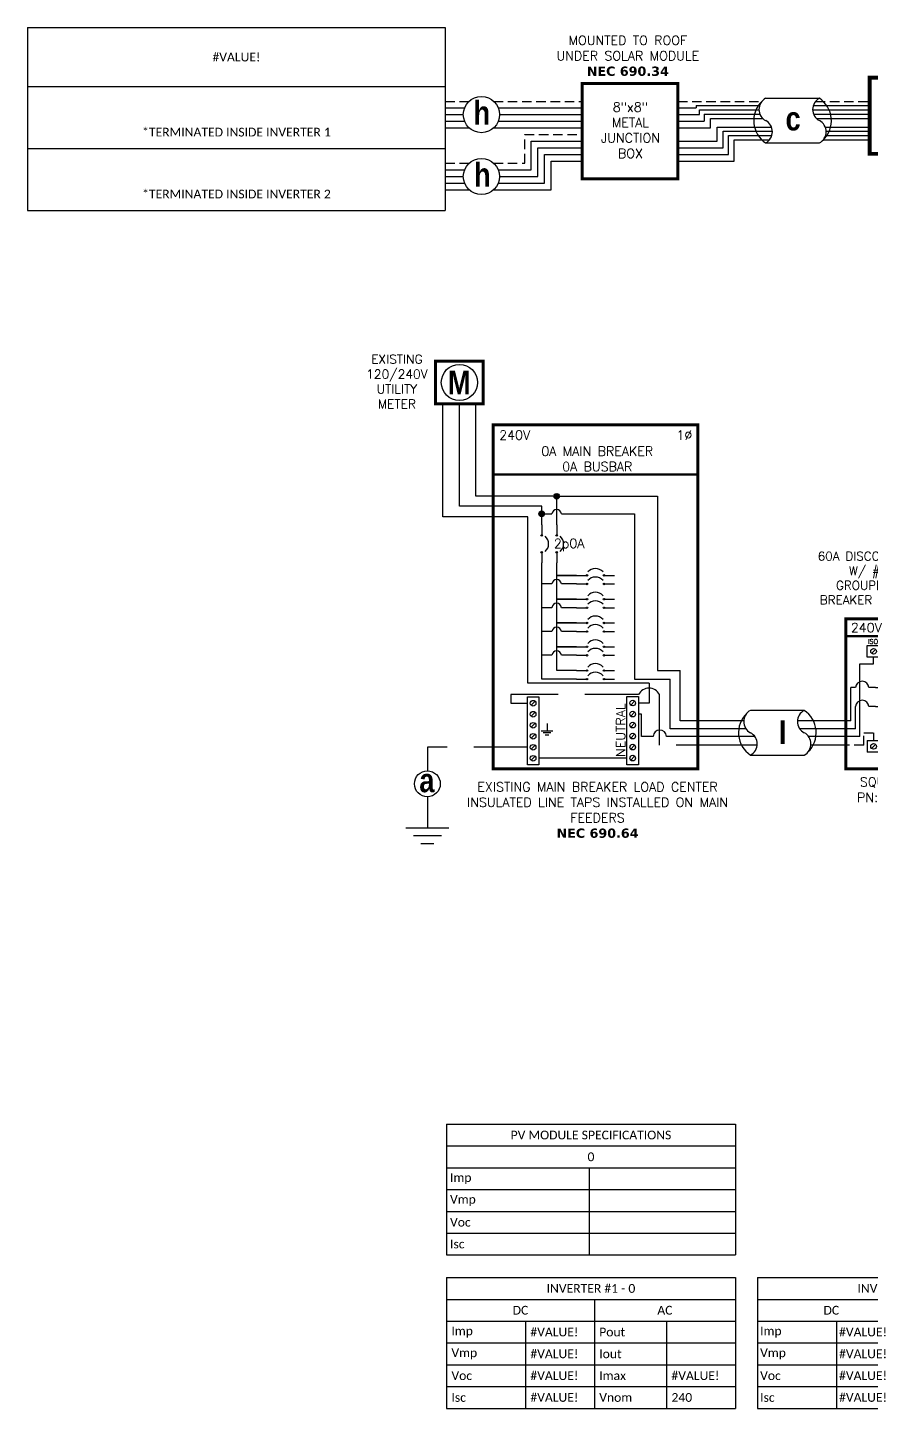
# Model space of a CAD drawing. Header units: feet. Extents: x 17804 to 18586, y 16033 to 16589.
# Drawn here: x 17804 to 18137, y 16033 to 16579 of the extents above; entities that cross this region are included whole.
import ezdxf

# ---------------------------------------------------------------- set-up
doc = ezdxf.new("R2010")
doc.units = ezdxf.units.FT
doc.header["$MEASUREMENT"] = 0
doc.linetypes.add('HIDDEN', pattern=[0.375, 0.25, -0.125])
for name, color, linetype in [('ONE LINE BLOCKS', 7, 'Continuous'), ('TABLES', 7, 'Continuous'), ('TEXT', 7, 'Continuous'), ('Z - TITLEBLOCK TXT', 7, 'Continuous')]:
    doc.layers.add(name, color=color, linetype=linetype)
doc.styles.add('ONE LINE TXT', font='techb___.ttf')
doc.styles.get("Standard").update_dxf_attribs({"font": 'simplex.shx'})

# ---------------------------------------------------------------- blocks, each defined once
blk = doc.blocks.new('*T17')
at = {"layer": 'Z - TITLEBLOCK TXT', "color": 0, "lineweight": -2, "transparency": 16777216}
for p, q in [((0, 0), (165.11, 0)), ((0, 0), (0, -72.27)), ((165.11, 0), (165.11, -72.27)), ((0, -23.32), (165.11, -23.32)), ((0, -47.8), (165.11, -47.8)), ((0, -72.27), (165.11, -72.27))]:
    blk.add_line(p, q, dxfattribs=at)
at = {"layer": 'Z - TITLEBLOCK TXT', "color": 0, "linetype": 'Continuous', "transparency": 16777216, "char_height": 3.4544, "width": 156.9097, "attachment_point": 5}
for s, insert in [('{\\fCalibri|b0|i0|c0;#VALUE!', (82.56, -11.66)), ('{\\fCalibri|b0|i0|c0;^J^J*TERMINATED INSIDE INVERTER 1', (82.56, -35.56)), ('{\\fCalibri|b0|i0|c0;^J^J*TERMINATED INSIDE INVERTER 2', (82.56, -60.03))]:
    blk.add_mtext(s, dxfattribs=dict(at, insert=insert))
blk = doc.blocks.new('M_MAIN DISCONNECT')
at = {"color": 253, "linetype": 'Continuous'}
for p, q in [((10.94, -17.67), (10.94, -15.06)), ((32.69, -17.67), (32.69, -15.06)), ((5.45, -46.43), (5.45, -17.67)), ((5.45, -17.67), (10.94, -17.67)), ((38.18, -17.67), (32.69, -17.67)), ((38.18, -46.43), (38.18, -17.67)), ((5.45, -46.43), (-9.78, -46.43)), ((38.18, -46.43), (53.41, -46.43))]:
    blk.add_line(p, q, dxfattribs=at)
at = {"color": 7, "linetype": 'Continuous'}
for p, q in [((1.95, -40.22), (1.95, -27.1)), ((3.81, -27.1), (1.95, -27.1)), ((11.72, -27.1), (9.09, -27.1)), ((31.91, -27.1), (34.54, -27.1)), ((39.82, -27.1), (41.69, -27.1)), ((41.69, -40.22), (41.69, -27.1)), ((1.95, -40.22), (-9.78, -40.22)), ((41.69, -40.22), (53.41, -40.22))]:
    blk.add_line(p, q, dxfattribs=at)
at = {"color": 1, "linetype": 'Continuous'}
for p, q in [((21.88, -27.1), (23.12, -27.1)), ((25.67, -27.11), (26.91, -27.11)), ((21.88, -34.64), (23.12, -34.64)), ((25.67, -34.64), (26.91, -34.64))]:
    blk.add_line(p, q, dxfattribs=at)
at = {"color": 10, "linetype": 'Continuous'}
for p, q in [((3.81, -43.39), (3.81, -34.64)), ((11.72, -34.64), (9.09, -34.64)), ((31.91, -34.64), (34.54, -34.64)), ((39.82, -43.39), (39.82, -34.64)), ((3.81, -43.39), (-9.78, -43.39)), ((39.82, -43.39), (53.41, -43.39))]:
    blk.add_line(p, q, dxfattribs=at)
at = {"color": 7, "linetype": 'Continuous'}
for centre in [(6.45, -27.26), (37.18, -27.26)]:
    blk.add_arc(centre, 2.64, 3.2819, 176.7181, dxfattribs=at)
at = {"color": 10, "linetype": 'Continuous'}
for centre in [(6.45, -34.79), (37.18, -34.79)]:
    blk.add_arc(centre, 2.64, 3.2819, 176.7181, dxfattribs=at)
at = {"color": 1, "linetype": 'Continuous'}
for points in [[(23.12, -27.1), (23.5, -26.34), (24.4, -27.87), (25.22, -26.34), (25.67, -27.11)], [(23.12, -34.64), (23.5, -33.88), (24.4, -35.4), (25.22, -33.88), (25.67, -34.64)]]:
    blk.add_spline(points, degree=3, dxfattribs=at)
at = {"layer": 'ONE LINE BLOCKS', "lineweight": 50}
blk.add_line((0, -6.77), (43.61, -6.77), dxfattribs=at)
at = {"layer": 'ONE LINE BLOCKS', "lineweight": 50, "const_width": 1.19}
blk.add_lwpolyline([(0, -59.17), (0, 0), (43.61, 0), (43.61, -59.17)], close=True, dxfattribs=at)
at = {"layer": 'TEXT', "color": 92, "linetype": 'HIDDEN', "ltscale": 15}
for p, q in [((7.03, -49.88), (7.03, -44.94)), ((7.03, -44.94), (10.94, -44.94)), ((10.94, -44.94), (10.94, -48.08)), ((36.6, -44.94), (32.69, -44.94)), ((32.69, -44.94), (32.69, -48.08)), ((36.6, -49.88), (36.6, -44.94)), ((7.03, -49.88), (-9.78, -49.88)), ((36.6, -49.88), (53.41, -49.88))]:
    blk.add_line(p, q, dxfattribs=at)
at = {"layer": 'TEXT', "color": 92, "linetype": 'Continuous', "flags": 128}
for points in [[(21.82, -52.94), (21.82, -56.44)], [(19.48, -56.44), (24.16, -56.44)], [(23.35, -57.31), (20.29, -57.31)], [(22.53, -58.18), (21.1, -58.18)]]:
    blk.add_lwpolyline(points, dxfattribs=at)
at = {"layer": 'Z - TITLEBLOCK TXT', "color": 1, "linetype": 'Continuous'}
for p, q in [((8.34, -15.06), (8.34, -10.52)), ((8.34, -10.52), (35.29, -10.52)), ((35.29, -10.52), (35.29, -15.06)), ((35.29, -15.06), (8.34, -15.06)), ((11.72, -27.1), (15.64, -27.1)), ((17.54, -24.65), (20.8, -27.1)), ((27.99, -27.11), (31.91, -27.11)), ((17.54, -32.19), (20.8, -34.63)), ((11.72, -34.64), (15.64, -34.64)), ((27.99, -34.64), (31.91, -34.64)), ((8.34, -48.08), (35.29, -48.08)), ((8.34, -48.08), (8.34, -52.62)), ((35.29, -48.08), (35.29, -52.62)), ((35.29, -52.62), (8.34, -52.62))]:
    blk.add_line(p, q, dxfattribs=at)
at = {"layer": 'Z - TITLEBLOCK TXT', "color": 4, "linetype": 'Continuous'}
for p, q in [((11.73, -12), (10.15, -13.58)), ((16.08, -12), (14.5, -13.58)), ((20.43, -12), (18.86, -13.58)), ((24.78, -12), (23.21, -13.58)), ((29.13, -12), (27.56, -13.58)), ((33.48, -12), (31.91, -13.58)), ((11.73, -49.56), (10.15, -51.13)), ((16.08, -49.56), (14.5, -51.13)), ((20.43, -49.56), (18.86, -51.13)), ((24.78, -49.56), (23.21, -51.13)), ((29.13, -49.56), (27.56, -51.13)), ((33.48, -49.56), (31.91, -51.13))]:
    blk.add_line(p, q, dxfattribs=at)
for centre in [(10.94, -12.79), (15.29, -12.79), (19.64, -12.79), (23.99, -12.79), (28.34, -12.79), (32.69, -12.79), (10.94, -50.35), (15.29, -50.35), (19.64, -50.35), (23.99, -50.35), (28.34, -50.35), (32.69, -50.35)]:
    blk.add_circle(centre, 1.11, dxfattribs=at)
at = {"layer": 'Z - TITLEBLOCK TXT', "color": 1, "linetype": 'Continuous'}
for centre in [(16.18, -27.1), (21.34, -27.1), (27.45, -27.11), (16.18, -34.64), (21.34, -34.64), (27.45, -34.64)]:
    blk.add_circle(centre, 0.541, dxfattribs=at)
at = {"layer": 'TABLES', "color": 4, "linetype": 'Continuous'}
blk.add_text('ISOLATED NEUTRAL', height=1.8743, dxfattribs=at).set_placement((8.7, -9.86))
at = {"layer": 'TEXT', "color": 1}
for s, width, gutter_width, heights, insert, char_height, attachment_point in [('\\A1;\\pi4.1167;60A DISCONNECT FUSED \\P\\pi16.454;W/ ##A FUSES\\P\\pi11.355;GROUPED W/ MAIN \\P\\pi4.9392;BREAKER LOAD CENTER', 71.8931, 92.23, [24.13], (-15.26, 26.55), 3.4544, 1), ('240V', 0.1481, 0.75, [0], (8.07, -3.44), 3.658, 5), ('1∅', 0.1481, 0.75, [0], (38.63, -3.74), 3.658, 5), ('\\A1;\\pi3.6942,t21.982;SQUARE D\\P\\pi2.5621,t20.85;PN: D222N', 35.0816, 28.88, [13.54], (1.84, -62.59), 3.6576, 1)]:
    blk.add_mtext_dynamic_manual_height_columns(s, width=width, gutter_width=gutter_width, heights=heights, dxfattribs=dict(at, insert=insert, char_height=char_height, attachment_point=attachment_point))
blk = doc.blocks.new('*U19')
blk.add_blockref('M_MAIN DISCONNECT', (0, 0))
blk = doc.blocks.new('*U10')
at = {"color": 7, "linetype": 'Continuous'}
for p, q in [((6.669, 2.433), (2.905, 2.433)), ((2.435, 1.711), (0, 1.711)), ((9.575, 1.711), (6.199, 1.711)), ((2.905, -0.69), (6.669, -0.69))]:
    blk.add_line(p, q, dxfattribs=at)
at = {"color": 10, "linetype": 'Continuous'}
for p, q in [((2.591, 1.149), (0, 1.149)), ((9.575, 1.149), (6.355, 1.149))]:
    blk.add_line(p, q, dxfattribs=at)
at = {"color": 253, "linetype": 'Continuous'}
for p, q in [((3.208, 0.611), (0, 0.611)), ((9.575, 0.611), (6.972, 0.611))]:
    blk.add_line(p, q, dxfattribs=at)
at = {"color": 7, "linetype": 'Continuous'}
for centre, start, end in [((3.942, 0.872), 133.97324, 236.42648), ((5.633, 0.872), 313.97324, 56.42648)]:
    blk.add_arc(centre, 1.874, start, end, dxfattribs=at)
at = {"layer": 'TEXT', "color": 92, "linetype": 'HIDDEN', "ltscale": 15}
for p, q in [((3.373, 0), (0, 0)), ((9.575, 0), (7.137, 0))]:
    blk.add_line(p, q, dxfattribs=at)
at = {"layer": 'Z - TITLEBLOCK TXT', "linetype": 'Continuous'}
for centre, start, end in [((3.315, 1.653), 117.66392, 242.33608), ((7.078, 1.653), 117.66392, 242.33608), ((2.496, 0.091), 297.66392, 62.33608), ((6.26, 0.091), 297.66392, 62.33608)]:
    blk.add_arc(centre, 0.882, start, end, dxfattribs=at)
blk = doc.blocks.new('M_LINE TAPS')
at = {"layer": 'ONE LINE BLOCKS', "linetype": 'Continuous'}
h = blk.add_hatch(color=254, dxfattribs=at)
h.dxf.hatch_style = 1
edge = h.paths.add_edge_path()
edge.add_arc((-12.115, 17.423), 0.197, 0, 360)
h = blk.add_hatch(color=254, dxfattribs=at)
h.dxf.hatch_style = 1
edge = h.paths.add_edge_path()
edge.add_arc((-13.164, 16.191), 0.197, 0, 360)
h = blk.add_hatch(color=1, dxfattribs=at)
h.dxf.hatch_style = 1
edge = h.paths.add_edge_path()
edge.add_arc((-13.164, 14.685), 0.0515, 0, 360)
h = blk.add_hatch(color=1, dxfattribs=at)
h.dxf.hatch_style = 1
edge = h.paths.add_edge_path()
edge.add_arc((-12.115, 14.685), 0.0515, 0, 360)
h = blk.add_hatch(color=1, dxfattribs=at)
h.dxf.hatch_style = 1
edge = h.paths.add_edge_path()
edge.add_arc((-13.164, 13.502), 0.0515, 0, 360)
h = blk.add_hatch(color=1, dxfattribs=at)
h.dxf.hatch_style = 1
edge = h.paths.add_edge_path()
edge.add_arc((-12.115, 13.502), 0.0515, 0, 360)
h = blk.add_hatch(color=1, dxfattribs=at)
h.dxf.hatch_style = 1
edge = h.paths.add_edge_path()
edge.add_arc((-9.991, 11.887), 0.0515, 0, 360)
h = blk.add_hatch(color=1, dxfattribs=at)
h.dxf.hatch_style = 1
edge = h.paths.add_edge_path()
edge.add_arc((-8.808, 11.887), 0.0515, 0, 360)
h = blk.add_hatch(color=1, dxfattribs=at)
h.dxf.hatch_style = 1
edge = h.paths.add_edge_path()
edge.add_arc((-9.991, 11.288), 0.0515, 0, 360)
h = blk.add_hatch(color=1, dxfattribs=at)
h.dxf.hatch_style = 1
edge = h.paths.add_edge_path()
edge.add_arc((-8.808, 11.288), 0.0515, 0, 360)
h = blk.add_hatch(color=1, dxfattribs=at)
h.dxf.hatch_style = 1
edge = h.paths.add_edge_path()
edge.add_arc((-9.991, 10.221), 0.0515, 0, 360)
h = blk.add_hatch(color=1, dxfattribs=at)
h.dxf.hatch_style = 1
edge = h.paths.add_edge_path()
edge.add_arc((-9.991, 9.622), 0.0515, 0, 360)
h = blk.add_hatch(color=1, dxfattribs=at)
h.dxf.hatch_style = 1
edge = h.paths.add_edge_path()
edge.add_arc((-8.808, 10.221), 0.0515, 0, 360)
h = blk.add_hatch(color=1, dxfattribs=at)
h.dxf.hatch_style = 1
edge = h.paths.add_edge_path()
edge.add_arc((-8.808, 9.622), 0.0515, 0, 360)
h = blk.add_hatch(color=1, dxfattribs=at)
h.dxf.hatch_style = 1
edge = h.paths.add_edge_path()
edge.add_arc((-9.991, 8.555), 0.0515, 0, 360)
h = blk.add_hatch(color=1, dxfattribs=at)
h.dxf.hatch_style = 1
edge = h.paths.add_edge_path()
edge.add_arc((-9.991, 7.957), 0.0515, 0, 360)
h = blk.add_hatch(color=1, dxfattribs=at)
h.dxf.hatch_style = 1
edge = h.paths.add_edge_path()
edge.add_arc((-8.808, 8.555), 0.0515, 0, 360)
h = blk.add_hatch(color=1, dxfattribs=at)
h.dxf.hatch_style = 1
edge = h.paths.add_edge_path()
edge.add_arc((-8.808, 7.957), 0.0515, 0, 360)
h = blk.add_hatch(color=1, dxfattribs=at)
h.dxf.hatch_style = 1
edge = h.paths.add_edge_path()
edge.add_arc((-9.991, 6.889), 0.0515, 0, 360)
h = blk.add_hatch(color=1, dxfattribs=at)
h.dxf.hatch_style = 1
edge = h.paths.add_edge_path()
edge.add_arc((-8.808, 6.889), 0.0515, 0, 360)
h = blk.add_hatch(color=1, dxfattribs=at)
h.dxf.hatch_style = 1
edge = h.paths.add_edge_path()
edge.add_arc((-9.991, 6.291), 0.0515, 0, 360)
h = blk.add_hatch(color=1, dxfattribs=at)
h.dxf.hatch_style = 1
edge = h.paths.add_edge_path()
edge.add_arc((-8.808, 6.291), 0.0515, 0, 360)
h = blk.add_hatch(color=1, dxfattribs=at)
h.dxf.hatch_style = 1
edge = h.paths.add_edge_path()
edge.add_arc((-9.991, 5.224), 0.0515, 0, 360)
h = blk.add_hatch(color=1, dxfattribs=at)
h.dxf.hatch_style = 1
edge = h.paths.add_edge_path()
edge.add_arc((-8.808, 5.224), 0.0515, 0, 360)
h = blk.add_hatch(color=1, dxfattribs=at)
h.dxf.hatch_style = 1
edge = h.paths.add_edge_path()
edge.add_arc((-9.991, 4.625), 0.0515, 0, 360)
h = blk.add_hatch(color=1, dxfattribs=at)
h.dxf.hatch_style = 1
edge = h.paths.add_edge_path()
edge.add_arc((-8.808, 4.625), 0.0515, 0, 360)
at = {"color": 155, "true_color": 0x647190}
blk.add_line((-16.567, 22.428), (-2.231, 22.428), dxfattribs=at)
at = {"color": 7, "linetype": 'Continuous'}
for p, q in [((-3.464, 1.711), (-3.464, 5.224)), ((0, 1.711), (-3.464, 1.711))]:
    blk.add_line(p, q, dxfattribs=at)
at = {"color": 10, "linetype": 'Continuous'}
for p, q in [((-4.177, 1.149), (-4.177, 4.625)), ((-3.462, 4.625), (-3.462, 4.625)), ((0, 1.149), (-4.177, 1.149))]:
    blk.add_line(p, q, dxfattribs=at)
at = {"color": 253, "linetype": 'Continuous'}
for p, q in [((-6.184, 2.177), (-6.39, 2.177)), ((-6.184, 0.611), (-6.184, 2.177)), ((-5.36, 0.611), (-6.184, 0.611)), ((0, 0.611), (-4.425, 0.611))]:
    blk.add_line(p, q, dxfattribs=at)
at = {"color": 7, "linetype": 'Continuous'}
blk.add_circle((-21.169, -2.704), 0.906, dxfattribs=at)
at = {"color": 253, "linetype": 'Continuous'}
blk.add_arc((-4.892, 0.584), 0.468, 3.28193, 176.71807, dxfattribs=at)
at = {"layer": 'ONE LINE BLOCKS', "lineweight": 50}
blk.add_line((-16.567, 18.948), (-2.231, 18.948), dxfattribs=at)
at = {"layer": 'ONE LINE BLOCKS', "lineweight": 50, "const_width": 0.21}
for points in [[(-20.599, 23.898), (-20.599, 26.892), (-17.258, 26.892), (-17.258, 23.898)], [(-16.567, -1.647), (-16.567, 22.428), (-2.231, 22.428), (-2.231, -1.647)]]:
    blk.add_lwpolyline(points, close=True, dxfattribs=at)
at = {"layer": 'TEXT', "color": 92, "linetype": 'HIDDEN', "ltscale": 15}
for p, q in [((-6.39, 3.547), (-15.333, 3.547)), ((-15.333, 3.547), (-15.333, 2.935)), ((-15.333, 2.935), (-14.165, 2.935)), ((-4.917, 0), (-4.917, 3.547)), ((0, 0), (-4.917, 0)), ((-14.165, -0.148), (-21.169, -0.148)), ((-21.169, -0.148), (-21.169, -1.798)), ((-21.169, -3.61), (-21.169, -5.799))]:
    blk.add_line(p, q, dxfattribs=at)
at = {"layer": 'TEXT', "color": 92, "linetype": 'Continuous', "ltscale": 15}
blk.add_line((-7.195, -0.918), (-13.361, -0.918), dxfattribs=at)
at = {"layer": 'TEXT', "color": 92, "linetype": 'Continuous', "flags": 128}
for points in [[(-13.205, 1.009), (-12.375, 1.009)], [(-12.79, 1.513), (-12.79, 1.009)], [(-12.519, 0.855), (-13.061, 0.855)], [(-12.663, 0.701), (-12.917, 0.701)]]:
    blk.add_lwpolyline(points, dxfattribs=at)
at = {"layer": 'TEXT', "color": 92, "linetype": 'Continuous', "ltscale": 4, "flags": 128}
for points in [[(-22.671, -5.799), (-19.666, -5.799)], [(-20.187, -6.356), (-22.151, -6.356)], [(-20.708, -6.913), (-21.63, -6.913)]]:
    blk.add_lwpolyline(points, dxfattribs=at)
at = {"layer": 'TEXT', "linetype": 'Continuous'}
blk.add_circle((-18.928, 25.395), 1.267, dxfattribs=at)
at = {"layer": 'TEXT', "color": 92, "linetype": 'Continuous', "ltscale": 0.3}
blk.add_arc((-5.647, 3.164), 0.824, 27.66392, 152.33608, dxfattribs=at)
at = {"layer": 'Z - TITLEBLOCK TXT', "color": 253, "linetype": 'Continuous'}
for p, q in [((-20.077, 15.98), (-20.077, 23.898)), ((-14.134, 15.98), (-20.077, 15.98)), ((-14.134, 4.344), (-14.134, 15.98)), ((-5.63, 4.344), (-14.134, 4.344)), ((-5.63, 4.344), (-5.63, 2.948)), ((-5.63, 2.948), (-6.39, 2.948))]:
    blk.add_line(p, q, dxfattribs=at)
at = {"layer": 'Z - TITLEBLOCK TXT', "color": 10, "linetype": 'Continuous'}
for p, q in [((-18.928, 16.744), (-18.928, 23.898)), ((-13.164, 16.744), (-18.928, 16.744)), ((-13.164, 15.429), (-13.164, 16.744)), ((-12.967, 16.191), (-12.446, 16.191)), ((-11.783, 16.191), (-6.656, 16.191)), ((-6.656, 16.191), (-6.656, 4.625)), ((-13.164, 4.625), (-13.164, 12.759)), ((-12.446, 11.288), (-13.164, 11.288)), ((-10.734, 11.288), (-11.783, 11.288)), ((-12.446, 9.622), (-13.164, 9.622)), ((-10.734, 9.622), (-11.783, 9.622)), ((-12.446, 7.957), (-13.164, 7.957)), ((-10.734, 7.957), (-11.783, 7.957)), ((-12.446, 6.291), (-13.164, 6.291)), ((-10.734, 6.291), (-11.783, 6.291)), ((-10.734, 4.625), (-13.164, 4.625)), ((-6.656, 4.625), (-4.177, 4.625))]:
    blk.add_line(p, q, dxfattribs=at)
at = {"layer": 'Z - TITLEBLOCK TXT', "color": 7, "linetype": 'Continuous'}
for p, q in [((-17.778, 17.423), (-17.778, 23.898)), ((-12.115, 17.423), (-17.778, 17.423)), ((-12.115, 15.429), (-12.115, 17.423)), ((-11.918, 17.423), (-5.044, 17.423)), ((-5.044, 17.423), (-5.044, 5.224)), ((-12.115, 10.221), (-12.115, 12.759)), ((-12.115, 11.887), (-10.734, 11.887)), ((-10.734, 11.887), (-12.115, 11.887)), ((-12.115, 8.555), (-12.115, 10.221)), ((-12.115, 10.221), (-10.734, 10.221)), ((-10.734, 10.221), (-12.115, 10.221)), ((-12.115, 6.889), (-12.115, 8.555)), ((-12.115, 8.555), (-10.734, 8.555)), ((-10.734, 8.555), (-12.115, 8.555)), ((-12.115, 5.224), (-12.115, 6.889)), ((-12.115, 6.889), (-10.734, 6.889)), ((-10.734, 6.889), (-12.115, 6.889)), ((-10.734, 5.224), (-12.115, 5.224)), ((-5.044, 5.224), (-3.464, 5.224))]:
    blk.add_line(p, q, dxfattribs=at)
at = {"layer": 'Z - TITLEBLOCK TXT', "color": 1, "linetype": 'Continuous'}
for p, q in [((-14.165, -1.378), (-14.165, 3.395)), ((-14.165, 3.395), (-13.361, 3.395)), ((-13.361, 3.395), (-13.361, -1.378)), ((-7.195, -1.366), (-7.195, 3.408)), ((-7.195, 3.408), (-6.39, 3.408)), ((-6.39, 3.408), (-6.39, -1.366)), ((-13.361, -1.378), (-14.165, -1.378)), ((-6.39, -1.366), (-7.195, -1.366))]:
    blk.add_line(p, q, dxfattribs=at)
at = {"layer": 'Z - TITLEBLOCK TXT', "color": 4, "linetype": 'Continuous'}
for p, q in [((-13.624, 3.075), (-13.902, 2.796)), ((-6.653, 3.087), (-6.932, 2.809)), ((-13.624, 2.304), (-13.902, 2.025)), ((-6.653, 2.317), (-6.932, 2.038)), ((-13.624, 1.533), (-13.902, 1.255)), ((-6.653, 1.546), (-6.932, 1.267)), ((-13.624, 0.762), (-13.902, 0.484)), ((-6.653, 0.775), (-6.932, 0.497)), ((-6.653, 0.004), (-6.932, -0.274)), ((-13.624, -0.008), (-13.902, -0.287)), ((-13.624, -0.779), (-13.902, -1.058)), ((-6.653, -0.766), (-6.932, -1.045))]:
    blk.add_line(p, q, dxfattribs=at)
at = {"layer": 'Z - TITLEBLOCK TXT', "color": 1, "linetype": 'Continuous', "flags": 128}
for points in [[(-13.164, 15.429), (-13.164, 14.685)], [(-13.164, 15.429), (-13.164, 14.685)], [(-12.115, 15.429), (-12.115, 14.685)], [(-12.115, 15.429), (-12.115, 14.685)], [(-13.164, 13.502), (-13.164, 12.759)], [(-12.115, 13.502), (-12.115, 12.759)], [(-10.734, 11.887), (-9.991, 11.887)], [(-10.734, 11.887), (-9.991, 11.887)], [(-8.808, 11.887), (-8.064, 11.887)], [(-10.734, 11.288), (-9.991, 11.288)], [(-10.734, 11.288), (-9.991, 11.288)], [(-8.808, 11.288), (-8.064, 11.288)], [(-10.734, 10.221), (-9.991, 10.221)], [(-10.734, 10.221), (-9.991, 10.221)], [(-8.808, 10.221), (-8.064, 10.221)], [(-10.734, 9.622), (-9.991, 9.622)], [(-10.734, 9.622), (-9.991, 9.622)], [(-8.808, 9.622), (-8.064, 9.622)], [(-10.734, 8.555), (-9.991, 8.555)], [(-10.734, 8.555), (-9.991, 8.555)], [(-10.734, 7.957), (-9.991, 7.957)], [(-10.734, 7.957), (-9.991, 7.957)], [(-8.808, 8.555), (-8.064, 8.555)], [(-8.808, 7.957), (-8.064, 7.957)], [(-10.734, 6.889), (-9.991, 6.889)], [(-10.734, 6.889), (-9.991, 6.889)], [(-8.808, 6.889), (-8.064, 6.889)], [(-10.734, 6.291), (-9.991, 6.291)], [(-10.734, 6.291), (-9.991, 6.291)], [(-8.808, 6.291), (-8.064, 6.291)], [(-10.734, 5.224), (-9.991, 5.224)], [(-10.734, 5.224), (-9.991, 5.224)], [(-8.808, 5.224), (-8.064, 5.224)], [(-10.734, 4.625), (-9.991, 4.625)], [(-10.734, 4.625), (-9.991, 4.625)], [(-8.808, 4.625), (-8.064, 4.625)]]:
    blk.add_lwpolyline(points, dxfattribs=at)
at = {"layer": 'Z - TITLEBLOCK TXT', "color": 7, "linetype": 'Continuous'}
for centre in [(-12.115, 17.423), (-12.115, 17.423), (-13.164, 16.191)]:
    blk.add_circle(centre, 0.197, dxfattribs=at)
at = {"layer": 'Z - TITLEBLOCK TXT', "color": 1, "linetype": 'Continuous'}
for centre in [(-13.164, 14.685), (-12.115, 14.685), (-13.164, 13.502), (-12.115, 13.502), (-9.991, 11.887), (-8.808, 11.887), (-9.991, 11.288), (-8.808, 11.288), (-9.991, 10.221), (-9.991, 9.622), (-8.808, 10.221), (-8.808, 9.622), (-9.991, 8.555), (-9.991, 7.957), (-8.808, 8.555), (-8.808, 7.957), (-9.991, 6.889), (-8.808, 6.889), (-9.991, 6.291), (-8.808, 6.291), (-9.991, 5.224), (-8.808, 5.224), (-9.991, 4.625), (-8.808, 4.625)]:
    blk.add_circle(centre, 0.0515, dxfattribs=at)
at = {"layer": 'Z - TITLEBLOCK TXT', "color": 4, "linetype": 'Continuous'}
for centre in [(-13.763, 2.935), (-6.792, 2.948), (-13.763, 2.165), (-6.792, 2.177), (-13.763, 1.394), (-6.792, 1.407), (-13.763, 0.623), (-13.763, -0.148), (-6.792, 0.636), (-6.792, -0.135), (-13.763, -0.918), (-6.792, -0.906)]:
    blk.add_circle(centre, 0.197, dxfattribs=at)
at = {"layer": 'Z - TITLEBLOCK TXT', "color": 10, "linetype": 'Continuous'}
for centre in [(-12.115, 16.172), (-12.115, 11.269), (-12.115, 9.603), (-12.115, 7.938), (-12.115, 6.272)]:
    blk.add_arc(centre, 0.332, 3.2937, 176.7063, dxfattribs=at)
at = {"layer": 'Z - TITLEBLOCK TXT', "color": 1, "linetype": 'Continuous'}
for centre, start, end in [((-13.375, 14.094), 310.3392, 49.6608), ((-12.326, 14.094), 310.3392, 49.6608), ((-9.399, 11.675), 40.3392, 139.6608), ((-9.399, 11.077), 40.3392, 139.6608), ((-9.399, 10.01), 40.3392, 139.6608), ((-9.399, 9.411), 40.3392, 139.6608), ((-9.399, 8.344), 40.3392, 139.6608), ((-9.399, 7.745), 40.3392, 139.6608), ((-9.399, 6.678), 40.3392, 139.6608), ((-9.399, 6.079), 40.3392, 139.6608), ((-9.399, 5.012), 40.3392, 139.6608), ((-9.399, 4.413), 40.3392, 139.6608)]:
    blk.add_arc(centre, 0.697, start, end, dxfattribs=at)
at = {"layer": 'TABLES', "color": 1, "linetype": 'Continuous'}
blk.add_text('NEUTRAL', height=0.648, rotation=90, dxfattribs=at).set_placement((-7.311, -0.826))
at = {"layer": 'TEXT', "color": 1, "attachment_point": 5}
for s, width, gutter_width, heights, insert, char_height in [('EXISTING\\P120/240V UTILITY METER', 0.05231, 7.17, [0], (-23.305, 25.455), 0.62775), ('240V', 0.14806, 0.75, [0], (-15.056, 21.71), 0.648), ('1∅', 0.14806, 0.75, [0], (-3.173, 21.71), 0.648), ('0A MAIN BREAKER\\P0A BUSBAR', 11.19903, 0.75, [0], (-9.274, 20.045), 0.648), ('2p0A', 0.14806, 0.75, [0], (-11.242, 14.016), 0.648), ('EXISTING MAIN BREAKER LOAD CENTER INSULATED LINE TAPS INSTALLED ON MAIN FEEDERS\\P{\\fVerdana|b1|i0|c0|p34;NEC 690.64}', 18.4888, 7.17, [5.996], (-9.253, -4.546), 0.648)]:
    blk.add_mtext_dynamic_manual_height_columns(s, width=width, gutter_width=gutter_width, heights=heights, dxfattribs=dict(at, insert=insert, char_height=char_height))
at = {"layer": 'Z - TITLEBLOCK TXT', "color": 253, "linetype": 'Continuous', "style": 'ONE LINE TXT'}
blk.add_text('M', height=1.662, dxfattribs=at).set_placement((-19.736, 24.559))
at = {"layer": 'Z - TITLEBLOCK TXT', "color": 1, "linetype": 'Continuous', "insert": (-21.734, -1.631), "char_height": 1.66239, "attachment_point": 1, "style": 'ONE LINE TXT'}
blk.add_mtext_dynamic_manual_height_columns('{\\W1;\\C256;a}', width=0.13853, gutter_width=2.132, heights=[0], dxfattribs=at)
blk = doc.blocks.new('*U18')
at = {"color": 155, "true_color": 0x647190}
blk.add_blockref('M_LINE TAPS', (0, 0), dxfattribs=at)
blk = doc.blocks.new('*T14')
at = {"layer": 'Z - TITLEBLOCK TXT', "color": 0, "lineweight": -2, "transparency": 16777216}
for p, q in [((0, 0), (114.19, 0)), ((0, 0), (0, -51.7)), ((114.19, 0), (114.19, -51.7)), ((0, -8.62), (114.19, -8.62)), ((58.43, -8.62), (58.43, -51.7)), ((0, -17.23), (114.19, -17.23)), ((31.22, -17.23), (31.22, -51.7)), ((86.98, -17.23), (86.98, -51.7)), ((0, -25.85), (114.19, -25.85)), ((0, -34.47), (114.19, -34.47)), ((0, -43.08), (114.19, -43.08)), ((0, -51.7), (114.19, -51.7))]:
    blk.add_line(p, q, dxfattribs=at)
at = {"layer": 'Z - TITLEBLOCK TXT', "color": 0, "linetype": 'Continuous', "transparency": 16777216, "char_height": 3.4544}
for s, insert, width, attachment_point in [('{\\fCalibri|b0|i0|c0;INVERTER #1 - 0', (57.09, -4.31), 110.3293, 5), ('{\\fCalibri|b0|i0|c0;DC', (29.22, -12.93), 54.5755, 5), ('{\\fCalibri|b0|i0|c0;AC', (86.31, -12.93), 51.8976, 5), ('{\\fCalibri|b0|i0|c0;Imp', (1.93, -21.54), 27.3681, 4), ('{\\fCalibri|b0|i0|c0;#VALUE!', (33.15, -21.54), 23.3513, 4), ('{\\fCalibri|b0|i0|c0;Pout', (60.36, -21.54), 24.6902, 4), ('{\\fCalibri|b0|i0|c0;', (88.91, -21.54), 23.3513, 4), ('{\\fCalibri|b0|i0|c0;Vmp', (1.93, -30.16), 27.3681, 4), ('{\\fCalibri|b0|i0|c0;#VALUE!', (33.15, -30.16), 23.3513, 4), ('{\\fCalibri|b0|i0|c0;Iout', (60.36, -30.16), 24.6902, 4), ('{\\fCalibri|b0|i0|c0;', (88.91, -30.16), 23.3513, 4), ('{\\fCalibri|b0|i0|c0;Voc', (1.93, -38.78), 27.3681, 4), ('{\\fCalibri|b0|i0|c0;#VALUE!', (33.15, -38.78), 23.3513, 4), ('{\\fCalibri|b0|i0|c0;Imax', (60.36, -38.78), 24.6902, 4), ('{\\fCalibri|b0|i0|c0;#VALUE!', (88.91, -38.78), 23.3513, 4), ('{\\fCalibri|b0|i0|c0;Isc', (1.93, -47.39), 27.3681, 4), ('{\\fCalibri|b0|i0|c0;#VALUE!', (33.15, -47.39), 23.3513, 4), ('{\\fCalibri|b0|i0|c0;Vnom', (60.36, -47.39), 24.6902, 4), ('{\\fCalibri|b0|i0|c0;240', (88.91, -47.39), 23.3513, 4)]:
    blk.add_mtext(s, dxfattribs=dict(at, insert=insert, width=width, attachment_point=attachment_point))
blk = doc.blocks.new('*T15')
at = {"layer": 'Z - TITLEBLOCK TXT', "color": 0, "lineweight": -2, "transparency": 16777216}
for p, q in [((0, 0), (114.19, 0)), ((0, 0), (0, -51.7)), ((114.19, 0), (114.19, -51.7)), ((0, -8.62), (114.19, -8.62)), ((58.43, -8.62), (58.43, -51.7)), ((0, -17.23), (114.19, -17.23)), ((31.22, -17.23), (31.22, -51.7)), ((86.98, -17.23), (86.98, -51.7)), ((0, -25.85), (114.19, -25.85)), ((0, -34.47), (114.19, -34.47)), ((0, -43.08), (114.19, -43.08)), ((0, -51.7), (114.19, -51.7))]:
    blk.add_line(p, q, dxfattribs=at)
at = {"layer": 'Z - TITLEBLOCK TXT', "color": 0, "linetype": 'Continuous', "transparency": 16777216, "char_height": 3.4544}
for s, insert, width, attachment_point in [('{\\fCalibri|b0|i0|c0;INVERTER #2 - 0', (57.09, -4.31), 112.0547, 5), ('{\\fCalibri|b0|i0|c0;DC', (29.22, -12.93), 56.3009, 5), ('{\\fCalibri|b0|i0|c0;AC', (86.31, -12.93), 53.623, 5), ('{\\fCalibri|b0|i0|c0;Imp', (1.07, -21.54), 29.0935, 4), ('{\\fCalibri|b0|i0|c0;#VALUE!', (32.29, -21.54), 25.0767, 4), ('{\\fCalibri|b0|i0|c0;Pout', (59.5, -21.54), 26.4156, 4), ('{\\fCalibri|b0|i0|c0;', (88.04, -21.54), 25.0767, 4), ('{\\fCalibri|b0|i0|c0;Vmp', (1.07, -30.16), 29.0935, 4), ('{\\fCalibri|b0|i0|c0;#VALUE!', (32.29, -30.16), 25.0767, 4), ('{\\fCalibri|b0|i0|c0;Iout', (59.5, -30.16), 26.4156, 4), ('{\\fCalibri|b0|i0|c0;', (88.04, -30.16), 25.0767, 4), ('{\\fCalibri|b0|i0|c0;Voc', (1.07, -38.78), 29.0935, 4), ('{\\fCalibri|b0|i0|c0;#VALUE!', (32.29, -38.78), 25.0767, 4), ('{\\fCalibri|b0|i0|c0;Imax', (59.5, -38.78), 26.4156, 4), ('{\\fCalibri|b0|i0|c0;#VALUE!', (88.04, -38.78), 25.0767, 4), ('{\\fCalibri|b0|i0|c0;Isc', (1.07, -47.39), 29.0935, 4), ('{\\fCalibri|b0|i0|c0;#VALUE!', (32.29, -47.39), 25.0767, 4), ('{\\fCalibri|b0|i0|c0;Vnom', (59.5, -47.39), 26.4156, 4), ('{\\fCalibri|b0|i0|c0;240', (88.04, -47.39), 25.0767, 4)]:
    blk.add_mtext(s, dxfattribs=dict(at, insert=insert, width=width, attachment_point=attachment_point))
blk = doc.blocks.new('*T13')
at = {"layer": 'Z - TITLEBLOCK TXT', "color": 0, "lineweight": -2, "transparency": 16777216}
for p, q in [((0, 0), (114.19, 0)), ((0, 0), (0, -51.69)), ((114.19, 0), (114.19, -51.69)), ((0, -8.62), (114.19, -8.62)), ((0, -17.23), (114.19, -17.23)), ((56.41, -17.23), (56.41, -51.69)), ((0, -25.85), (114.19, -25.85)), ((0, -34.46), (114.19, -34.46)), ((0, -43.08), (114.19, -43.08)), ((0, -51.69), (114.19, -51.69))]:
    blk.add_line(p, q, dxfattribs=at)
at = {"layer": 'Z - TITLEBLOCK TXT', "color": 0, "linetype": 'Continuous', "transparency": 16777216, "char_height": 3.4544}
for s, insert, width, attachment_point in [('{\\fCalibri|b0|i0|c0;PV MODULE SPECIFICATIONS', (57.09, -4.31), 111.433, 5), ('{\\fCalibri|b0|i0|c0;0', (57.09, -12.92), 111.433, 5), ('{\\fCalibri|b0|i0|c0;Imp', (1.38, -21.54), 53.6551, 4), ('{\\fCalibri|b0|i0|c0;', (57.78, -21.54), 55.0254, 4), ('{\\fCalibri|b0|i0|c0;Vmp', (1.38, -30.15), 53.6551, 4), ('{\\fCalibri|b0|i0|c0;', (57.78, -30.15), 55.0254, 4), ('{\\fCalibri|b0|i0|c0;Voc', (1.38, -38.77), 53.6551, 4), ('{\\fCalibri|b0|i0|c0;', (57.78, -38.77), 55.0254, 4), ('{\\fCalibri|b0|i0|c0;Isc', (1.38, -47.39), 53.6551, 4), ('{\\fCalibri|b0|i0|c0;', (57.78, -47.39), 55.0254, 4)]:
    blk.add_mtext(s, dxfattribs=dict(at, insert=insert, width=width, attachment_point=attachment_point))

msp = doc.modelspace()

# ---------------------------------------------------------------- linework, layer by layer
at = {"color": 7, "linetype": 'Continuous'}
for p, q in [((18116.81, 16551.08), (18095.57, 16551.08)), ((17968.93, 16547.26), (17976.74, 16547.26)), ((17989.83, 16547.26), (18023.07, 16547.26)), ((18060.86, 16547.26), (18068.06, 16547.26)), ((18068.06, 16548.19), (18093.14, 16548.19)), ((18068.06, 16548.19), (18068.06, 16547.26)), ((18071.22, 16544.8), (18093.27, 16544.81)), ((18071.22, 16544.8), (18071.22, 16542.02)), ((18114.39, 16548.19), (18136.75, 16548.19)), ((18114.51, 16544.81), (18136.69, 16544.81)), ((17968.93, 16542.02), (17976.74, 16542.02)), ((17989.83, 16542.02), (18023.07, 16542.02)), ((18060.86, 16542.02), (18071.22, 16542.02)), ((18076.36, 16539.73), (18097.87, 16539.73)), ((18076.36, 16534.15), (18076.36, 16539.73)), ((18119.12, 16539.73), (18136.91, 16539.73)), ((18002.93, 16522.79), (18002.93, 16534.15)), ((18002.93, 16534.15), (18023.07, 16534.15)), ((18060.86, 16534.15), (18076.36, 16534.15)), ((18080.94, 16536.35), (18098, 16536.35)), ((18080.94, 16528.91), (18080.94, 16536.35)), ((18095.57, 16533.45), (18116.81, 16533.45)), ((18119.24, 16536.35), (18136.87, 16536.35)), ((18008.18, 16517.54), (18008.18, 16528.91)), ((18008.18, 16528.91), (18023.07, 16528.91)), ((18060.86, 16528.91), (18080.94, 16528.91)), ((17968.93, 16522.79), (17976.74, 16522.79)), ((17989.83, 16522.79), (18002.93, 16522.79)), ((17968.93, 16517.54), (17976.74, 16517.54)), ((17989.83, 16517.54), (18008.18, 16517.54))]:
    msp.add_line(p, q, dxfattribs=at)
at = {"color": 253, "linetype": 'Continuous'}
for p, q in [((17968.93, 16544.64), (17976.05, 16544.64)), ((17990.33, 16544.64), (18023.07, 16544.64)), ((18060.86, 16544.64), (18069.43, 16544.64)), ((18069.43, 16546.5), (18092.91, 16546.5)), ((18069.43, 16544.64), (18069.43, 16546.5)), ((18114.15, 16546.5), (18136.7, 16546.5)), ((17968.93, 16539.39), (17978.34, 16539.39)), ((17988.03, 16539.39), (18023.07, 16539.39)), ((18060.86, 16539.39), (18073.76, 16539.39)), ((18073.76, 16543.11), (18094.41, 16543.11)), ((18073.76, 16539.39), (18073.76, 16543.11)), ((18115.65, 16543.11), (18136.59, 16543.11)), ((18078.71, 16538.04), (18098.23, 16538.04)), ((18078.71, 16531.53), (18078.71, 16538.04)), ((18083.07, 16526.28), (18083.07, 16534.66)), ((18083.07, 16534.65), (18097.06, 16534.65)), ((18118.31, 16534.65), (18136.7, 16534.65)), ((18119.48, 16538.04), (18136.7, 16538.04)), ((18005.55, 16520.17), (18005.55, 16531.53)), ((18005.55, 16531.53), (18023.07, 16531.53)), ((18060.86, 16531.53), (18078.71, 16531.53)), ((18010.8, 16514.92), (18010.8, 16526.28)), ((18010.8, 16526.28), (18023.07, 16526.28)), ((18060.86, 16526.28), (18083.07, 16526.28)), ((17968.93, 16520.17), (17976.05, 16520.17)), ((17990.33, 16520.17), (18005.55, 16520.17)), ((17968.93, 16514.92), (17978.34, 16514.92)), ((17988.03, 16514.92), (18010.8, 16514.92))]:
    msp.add_line(p, q, dxfattribs=at)
at = {"color": 7, "linetype": 'Continuous'}
for centre in [(17983.19, 16544.64), (17983.19, 16520.17)]:
    msp.add_circle(centre, 7.14, dxfattribs=at)
for centre, start, end in [((18101.42, 16542.27), 133.9732, 236.4265), ((18110.96, 16542.27), 313.9732, 56.4265)]:
    msp.add_arc(centre, 10.58, start, end, dxfattribs=at)
at = {"layer": 'ONE LINE BLOCKS', "lineweight": 50}
for points, const_width in [([(18060.86, 16519.21), (18023.07, 16519.21), (18023.07, 16556.99), (18060.86, 16556.99)], 1.19), ([(18166.8, 16529.13), (18136.7, 16529.13), (18136.7, 16559.23), (18166.8, 16559.23)], 1.53)]:
    msp.add_lwpolyline(points, close=True, dxfattribs=dict(at, const_width=const_width))
at = {"layer": 'TEXT', "color": 92, "linetype": 'HIDDEN', "ltscale": 15}
for p, q in [((17968.93, 16549.88), (17978.34, 16549.88)), ((17988.03, 16549.88), (18023.07, 16549.88)), ((18060.86, 16549.88), (18094.08, 16549.88)), ((18115.32, 16549.88), (18136.7, 16549.88)), ((18000.31, 16525.41), (18000.31, 16536.77)), ((18000.31, 16536.77), (18023.07, 16536.77)), ((17968.93, 16525.41), (17978.34, 16525.41)), ((17988.03, 16525.41), (18000.31, 16525.41))]:
    msp.add_line(p, q, dxfattribs=at)
at = {"layer": 'Z - TITLEBLOCK TXT', "linetype": 'Continuous'}
for centre, start, end in [((18097.88, 16546.67), 117.6639, 242.3361), ((18119.13, 16546.67), 117.6639, 242.3361), ((18093.26, 16537.86), 297.6639, 62.3361), ((18114.5, 16537.86), 297.6639, 62.3361)]:
    msp.add_arc(centre, 4.98, start, end, dxfattribs=at)

# ---------------------------------------------------------------- block references
for name, p in [('*T17', (17803.82, 16579.03)), ('*U19', (18127.29, 16345.33)), ('*T13', (17969.42, 16145.69)), ('*T14', (17969.42, 16085.07)), ('*T15', (18092.31, 16085.07))]:
    msp.add_blockref(name, p)
at = {"color": 155, "true_color": 0x647190, "xscale": 5.644441731736358, "yscale": 5.644441731736358, "zscale": 5.644441731736358}
for name, p in [('*U18', (18081.34, 16295.46)), ('*U10', (18073.16, 16295.46))]:
    msp.add_blockref(name, p, dxfattribs=at)

# ---------------------------------------------------------------- texts
at = {"layer": 'TEXT', "color": 1, "char_height": 3.6576, "attachment_point": 5}
for s, width, insert in [(' \\PMOUNTED TO ROOF \\PUNDER SOLAR MODULE\\P{\\fVerdana|b1|i0|c0|p34;NEC 690.34}', 70.2138, (18041.08, 16570.91)), ('8"x8" METAL JUNCTION BOX ', 0.4767, (18042.11, 16538.47))]:
    msp.add_mtext_dynamic_manual_height_columns(s, width=width, gutter_width=7.17, heights=[0], dxfattribs=dict(at, insert=insert))
at = {"layer": 'Z - TITLEBLOCK TXT', "color": 1, "linetype": 'Continuous', "char_height": 9.3833, "attachment_point": 1, "style": 'ONE LINE TXT'}
for s, insert in [('{\\W1;\\C256;h}', (17980.09, 16550.03)), ('{\\W1;\\C256;c}', (18103.42, 16547.77)), ('{\\W1;\\C256;h}', (17980.29, 16525.56)), ('{\\W1;\\C256;I}', (18100.85, 16305.3))]:
    msp.add_mtext_dynamic_manual_height_columns(s, width=0.1385, gutter_width=2.13, heights=[0], dxfattribs=dict(at, insert=insert))

doc.saveas('drawing.dxf')
